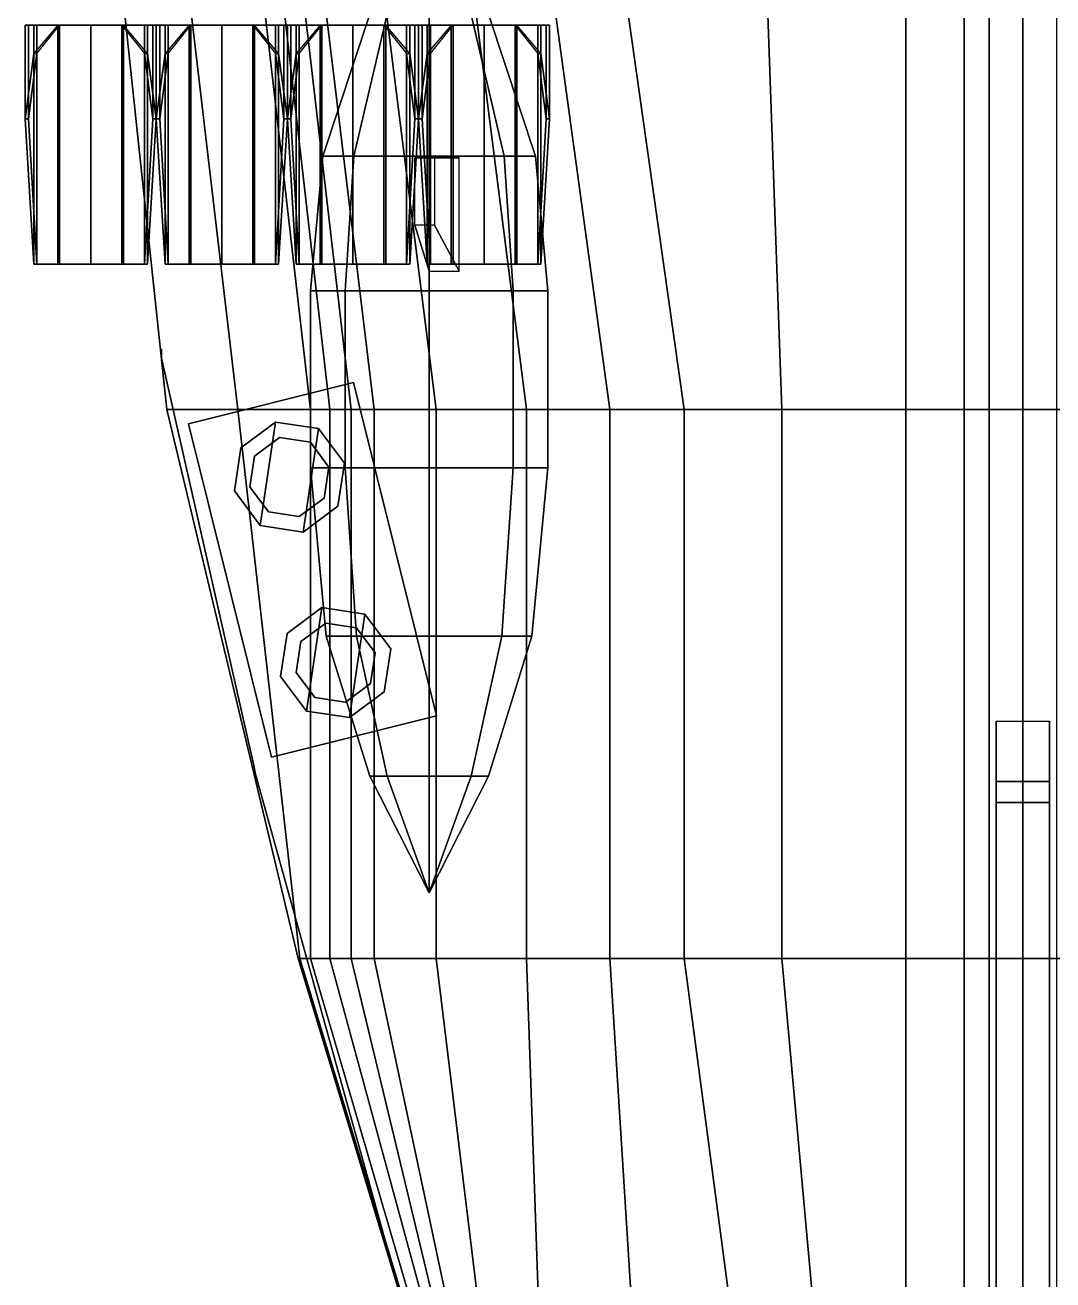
# Model space of a CAD drawing. Header units: millimetres. Extents: x -12 to 12, y -117 to 93.
# Drawn here: x -5.63 to 0.17, y -82.01 to -74.93 of the extents above; entities that cross this region are included whole.
import ezdxf

# ---------------------------------------------------------------- set-up
doc = ezdxf.new("R2010")
doc.units = ezdxf.units.MM
doc.header["$MEASUREMENT"] = 0
for name, color, linetype in [('railings', 6, 'Continuous'), ('supersctucture', 3, 'Continuous'), ('turret', 2, 'Continuous')]:
    doc.layers.add(name, color=color, linetype=linetype)

msp = doc.modelspace()

# ---------------------------------------------------------------- linework, layer by layer
for points in [[(-5.49, -70.89, 4.2), (-5.16, -70.89, 2.25), (-4.43, -77.1, 2.25), (-4.83, -77.1, 4.25)], [(-5.16, -70.89, 2.25), (-4.73, -70.89, 0.95), (-4.02, -77.1, 0.95), (-4.43, -77.1, 2.25)], [(-4.73, -70.89, 0.95), (-4.62, -70.89, 0.7), (-3.91, -77.1, 0.7), (-4.02, -77.1, 0.95)], [(-4.62, -70.89, 0.7), (-4.51, -70.89, 0.39), (-3.79, -77.1, 0.39), (-3.91, -77.1, 0.7)], [(-4.51, -70.89, 0.39), (-4.41, -70.89, 0.14), (-3.66, -77.1, 0.14), (-3.79, -77.1, 0.39)], [(-4.41, -70.89, 0.14), (-4.09, -70.89, -0.54), (-3.31, -77.1, -0.54), (-3.66, -77.1, 0.14)], [(-4.09, -70.89, -0.54), (-3.59, -70.89, -1.38), (-2.8, -77.1, -1.38), (-3.31, -77.1, -0.54)], [(-3.59, -70.89, -1.38), (-3.18, -70.89, -2.03), (-2.33, -77.1, -2.03), (-2.8, -77.1, -1.38)], [(-3.18, -70.89, -2.03), (-2.79, -70.89, -2.5), (-1.91, -77.1, -2.5), (-2.33, -77.1, -2.03)], [(-2.79, -70.89, -2.5), (-1.58, -70.89, -3.68), (-1.36, -77.1, -3.06), (-1.91, -77.1, -2.5)], [(-1.58, -70.89, -3.68), (-0.66, -70.89, -4.24), (-0.66, -77.1, -3.62), (-1.36, -77.1, -3.06)], [(-0.66, -70.89, -4.24), (-0.33, -70.89, -4.6), (-0.33, -77.1, -3.84), (-0.66, -77.1, -3.62)], [(-0.33, -70.89, -4.6), (-0.19, -70.89, -5.23), (-0.19, -77.1, -3.93), (-0.33, -77.1, -3.84)], [(0, -77.1, -3.99), (-0.19, -77.1, -3.93), (-0.19, -70.89, -5.23), (0, -70.89, -7.11)], [(0, -70.89, -7.11), (0.19, -70.89, -5.23), (0.19, -77.1, -3.93), (0, -77.1, -3.99)], [(-3.5268, -74.61, -3.6032), (-3.6, -74.61, -3.78), (-3.95, -75.67, -3.78), (-3.7743, -75.67, -3.3557)], [(-3.6, -74.61, -3.78), (-3.5268, -74.61, -3.9568), (-3.7743, -75.67, -4.2043), (-3.95, -75.67, -3.78)], [(-3.35, -74.61, -3.53), (-3.5268, -74.61, -3.6032), (-3.7743, -75.67, -3.3557), (-3.35, -75.67, -3.18)], [(-3.5268, -74.61, -3.9568), (-3.35, -74.61, -4.03), (-3.35, -75.67, -4.38), (-3.7743, -75.67, -4.2043)], [(-3.1732, -74.61, -3.6032), (-3.35, -74.61, -3.53), (-3.35, -75.67, -3.18), (-2.9257, -75.67, -3.3557)], [(-3.35, -74.61, -4.03), (-3.1732, -74.61, -3.9568), (-2.9257, -75.67, -4.2043), (-3.35, -75.67, -4.38)], [(-3.1, -74.61, -3.78), (-3.1732, -74.61, -3.6032), (-2.9257, -75.67, -3.3557), (-2.75, -75.67, -3.78)], [(-3.1732, -74.61, -3.9568), (-3.1, -74.61, -3.78), (-2.75, -75.67, -3.78), (-2.9257, -75.67, -4.2043)], [(-3.7743, -75.67, -3.3557), (-3.95, -75.67, -3.78), (-4.02, -76.43, -3.78), (-3.8238, -76.43, -3.3062)], [(-3.95, -75.67, -3.78), (-3.7743, -75.67, -4.2043), (-3.8238, -76.43, -4.2538), (-4.02, -76.43, -3.78)], [(-3.35, -75.67, -3.18), (-3.7743, -75.67, -3.3557), (-3.8238, -76.43, -3.3062), (-3.35, -76.43, -3.11)], [(-3.7743, -75.67, -4.2043), (-3.35, -75.67, -4.38), (-3.35, -76.43, -4.45), (-3.8238, -76.43, -4.2538)], [(-3.43, -75.68, -0.46), (-3.35, -75.68, -3.11), (-3.35, -76.32, -3.11), (-3.43, -76.06, -0.46)], [(-3.32, -75.68, -0.46), (-3.18, -75.68, -3.18), (-3.35, -75.68, -3.11), (-3.43, -75.68, -0.46)], [(-2.9257, -75.67, -3.3557), (-3.35, -75.67, -3.18), (-3.35, -76.43, -3.11), (-2.8762, -76.43, -3.3062)], [(-3.35, -75.67, -4.38), (-2.9257, -75.67, -4.2043), (-2.8762, -76.43, -4.2538), (-3.35, -76.43, -4.45)], [(-3.18, -76.32, -3.18), (-3.18, -75.68, -3.18), (-3.32, -75.68, -0.46), (-3.32, -76.06, -0.46)], [(-2.75, -75.67, -3.78), (-2.9257, -75.67, -3.3557), (-2.8762, -76.43, -3.3062), (-2.68, -76.43, -3.78)], [(-2.9257, -75.67, -4.2043), (-2.75, -75.67, -3.78), (-2.68, -76.43, -3.78), (-2.8762, -76.43, -4.2538)], [(-3.43, -76.06, -0.46), (-3.35, -76.32, -3.11), (-3.18, -76.32, -3.18), (-3.32, -76.06, -0.46)], [(-3.8238, -76.43, -3.3062), (-4.02, -76.43, -3.78), (-4.02, -77.43, -3.78), (-3.8238, -77.43, -3.3062)], [(-4.02, -76.43, -3.78), (-3.8238, -76.43, -4.2538), (-3.8238, -77.43, -4.2538), (-4.02, -77.43, -3.78)], [(-3.35, -76.43, -3.11), (-3.8238, -76.43, -3.3062), (-3.8238, -77.43, -3.3062), (-3.35, -77.43, -3.11)], [(-3.8238, -76.43, -4.2538), (-3.35, -76.43, -4.45), (-3.35, -77.43, -4.45), (-3.8238, -77.43, -4.2538)], [(-2.8762, -76.43, -3.3062), (-3.35, -76.43, -3.11), (-3.35, -77.43, -3.11), (-2.8762, -77.43, -3.3062)], [(-3.35, -76.43, -4.45), (-2.8762, -76.43, -4.2538), (-2.8762, -77.43, -4.2538), (-3.35, -77.43, -4.45)], [(-2.68, -76.43, -3.78), (-2.8762, -76.43, -3.3062), (-2.8762, -77.43, -3.3062), (-2.68, -77.43, -3.78)], [(-2.8762, -76.43, -4.2538), (-2.68, -76.43, -3.78), (-2.68, -77.43, -3.78), (-2.8762, -77.43, -4.2538)], [(-3.3076, -78.8306, 4.35), (-3.777, -76.9482, 4.35), (-4.7085, -77.1805, 4.35), (-4.2391, -79.0629, 4.35)], [(-3.777, -76.9482, 4.35), (-3.777, -76.9482, 4.25), (-4.7085, -77.1805, 4.25), (-4.7085, -77.1805, 4.35)], [(-3.3076, -78.8306, 4.25), (-3.777, -76.9482, 4.25), (-3.777, -76.9482, 4.35), (-3.3076, -78.8306, 4.35)], [(-4.83, -77.1, 4.25), (-4.43, -77.1, 2.25), (-4.08, -80.2, 3.84), (-4.09, -80.2, 4.28)], [(-4.43, -77.1, 2.25), (-4.02, -77.1, 0.95), (-4.02, -80.2, 3.49), (-4.08, -80.2, 3.84)], [(-4.02, -77.1, 0.95), (-3.91, -77.1, 0.7), (-3.91, -80.2, 2.96), (-4.02, -80.2, 3.49)], [(-3.91, -77.1, 0.7), (-3.79, -77.1, 0.39), (-3.79, -80.2, 2.52), (-3.91, -80.2, 2.96)], [(-3.79, -77.1, 0.39), (-3.66, -77.1, 0.14), (-3.66, -80.2, 1.99), (-3.79, -80.2, 2.52)], [(-3.66, -77.1, 0.14), (-3.31, -77.1, -0.54), (-3.31, -80.2, 1), (-3.66, -80.2, 1.99)], [(-3.31, -77.1, -0.54), (-2.8, -77.1, -1.38), (-2.8, -80.2, -0.11), (-3.31, -80.2, 1)], [(-2.8, -77.1, -1.38), (-2.33, -77.1, -2.03), (-2.33, -80.2, -0.86), (-2.8, -80.2, -0.11)], [(-2.33, -77.1, -2.03), (-1.91, -77.1, -2.5), (-1.91, -80.2, -1.5), (-2.33, -80.2, -0.86)], [(-1.91, -77.1, -2.5), (-1.36, -77.1, -3.06), (-1.36, -80.2, -2.02), (-1.91, -80.2, -1.5)], [(-1.36, -77.1, -3.06), (-0.66, -77.1, -3.62), (-0.66, -80.2, -2.57), (-1.36, -80.2, -2.02)], [(-0.66, -77.1, -3.62), (-0.33, -77.1, -3.84), (-0.33, -80.2, -2.76), (-0.66, -80.2, -2.57)], [(-0.33, -77.1, -3.84), (-0.19, -77.1, -3.93), (-0.19, -80.2, -2.83), (-0.33, -80.2, -2.76)], [(0, -80.2, -2.85), (-0.19, -80.2, -2.83), (-0.19, -77.1, -3.93), (0, -77.1, -3.99)], [(0, -77.1, -3.99), (0.19, -77.1, -3.93), (0.19, -80.2, -2.83), (0, -80.2, -2.85)], [(-4.7085, -77.1805, 4.35), (-4.7085, -77.1805, 4.25), (-4.2391, -79.0629, 4.25), (-4.2391, -79.0629, 4.35)], [(-4.413, -77.3168, 4.93), (-4.4492, -77.559, 4.93), (-4.3035, -77.7559, 4.93), (-4.2161, -77.1711, 4.93)], [(-4.2161, -77.1711, 4.83), (-4.413, -77.3168, 4.83), (-4.413, -77.3168, 4.93), (-4.2161, -77.1711, 4.93)], [(-4.2161, -77.1711, 4.93), (-4.3035, -77.7559, 4.93), (-4.0613, -77.7921, 4.93), (-3.9739, -77.2073, 4.93)], [(-3.9739, -77.2073, 4.83), (-4.2161, -77.1711, 4.83), (-4.2161, -77.1711, 4.93), (-3.9739, -77.2073, 4.93)], [(-3.9739, -77.2073, 4.93), (-4.0613, -77.7921, 4.93), (-3.8644, -77.6464, 4.93), (-3.8282, -77.4042, 4.93)], [(-3.8282, -77.4042, 4.83), (-3.9739, -77.2073, 4.83), (-3.9739, -77.2073, 4.93), (-3.8282, -77.4042, 4.93)], [(-4.1943, -77.2584, 4.35), (-4.3358, -77.3631, 4.35), (-4.3358, -77.3631, 4.83), (-4.1943, -77.2584, 4.83)], [(-4.0202, -77.2844, 4.35), (-4.1943, -77.2584, 4.35), (-4.1943, -77.2584, 4.83), (-4.0202, -77.2844, 4.83)], [(-3.9155, -77.4259, 4.35), (-4.0202, -77.2844, 4.35), (-4.0202, -77.2844, 4.83), (-3.9155, -77.4259, 4.83)], [(-4.413, -77.3168, 4.83), (-4.4492, -77.559, 4.83), (-4.4492, -77.559, 4.93), (-4.413, -77.3168, 4.93)], [(-4.3358, -77.3631, 4.35), (-4.3619, -77.5372, 4.35), (-4.3619, -77.5372, 4.83), (-4.3358, -77.3631, 4.83)], [(-3.9302, -78.38, -3.78), (-4.02, -77.43, -3.78), (-3.8238, -77.43, -4.2538), (-3.7603, -78.38, -4.1903)], [(-3.7603, -78.38, -3.3697), (-3.8238, -77.43, -3.3062), (-4.02, -77.43, -3.78), (-3.9302, -78.38, -3.78)], [(-3.9415, -77.6, 4.35), (-3.9155, -77.4259, 4.35), (-3.9155, -77.4259, 4.83), (-3.9415, -77.6, 4.83)], [(-3.8644, -77.6464, 4.83), (-3.8282, -77.4042, 4.83), (-3.8282, -77.4042, 4.93), (-3.8644, -77.6464, 4.93)], [(-3.7603, -78.38, -4.1903), (-3.8238, -77.43, -4.2538), (-3.35, -77.43, -4.45), (-3.35, -78.38, -4.3602)], [(-3.35, -78.38, -3.1998), (-3.35, -77.43, -3.11), (-3.8238, -77.43, -3.3062), (-3.7603, -78.38, -3.3697)], [(-3.35, -78.38, -4.3602), (-3.35, -77.43, -4.45), (-2.8762, -77.43, -4.2538), (-2.9397, -78.38, -4.1903)], [(-2.9397, -78.38, -3.3697), (-2.8762, -77.43, -3.3062), (-3.35, -77.43, -3.11), (-3.35, -78.38, -3.1998)], [(-2.9397, -78.38, -4.1903), (-2.8762, -77.43, -4.2538), (-2.68, -77.43, -3.78), (-2.7698, -78.38, -3.78)], [(-2.7698, -78.38, -3.78), (-2.68, -77.43, -3.78), (-2.8762, -77.43, -3.3062), (-2.9397, -78.38, -3.3697)], [(-4.4492, -77.559, 4.83), (-4.3035, -77.7559, 4.83), (-4.3035, -77.7559, 4.93), (-4.4492, -77.559, 4.93)], [(-4.3619, -77.5372, 4.35), (-4.2571, -77.6787, 4.35), (-4.2571, -77.6787, 4.83), (-4.3619, -77.5372, 4.83)], [(-4.083, -77.7048, 4.35), (-3.9415, -77.6, 4.35), (-3.9415, -77.6, 4.83), (-4.083, -77.7048, 4.83)], [(-4.2571, -77.6787, 4.35), (-4.083, -77.7048, 4.35), (-4.083, -77.7048, 4.83), (-4.2571, -77.6787, 4.83)], [(-4.0613, -77.7921, 4.83), (-3.8644, -77.6464, 4.83), (-3.8644, -77.6464, 4.93), (-4.0613, -77.7921, 4.93)], [(-4.3035, -77.7559, 4.83), (-4.0613, -77.7921, 4.83), (-4.0613, -77.7921, 4.93), (-4.3035, -77.7559, 4.93)], [(-4.1517, -78.3647, 4.93), (-4.1879, -78.6069, 4.93), (-4.0422, -78.8038, 4.93), (-3.9548, -78.219, 4.93)], [(-3.9548, -78.219, 4.83), (-4.1517, -78.3647, 4.83), (-4.1517, -78.3647, 4.93), (-3.9548, -78.219, 4.93)], [(-3.9548, -78.219, 4.93), (-4.0422, -78.8038, 4.93), (-3.8, -78.84, 4.93), (-3.7126, -78.2552, 4.93)], [(-3.7126, -78.2552, 4.83), (-3.9548, -78.219, 4.83), (-3.9548, -78.219, 4.93), (-3.7126, -78.2552, 4.93)], [(-3.7126, -78.2552, 4.93), (-3.8, -78.84, 4.93), (-3.6031, -78.6943, 4.93), (-3.5669, -78.4521, 4.93)], [(-3.5669, -78.4521, 4.83), (-3.7126, -78.2552, 4.83), (-3.7126, -78.2552, 4.93), (-3.5669, -78.4521, 4.93)], [(-3.9331, -78.3063, 4.35), (-4.0746, -78.411, 4.35), (-4.0746, -78.411, 4.83), (-3.9331, -78.3063, 4.83)], [(-3.759, -78.3324, 4.35), (-3.9331, -78.3063, 4.35), (-3.9331, -78.3063, 4.83), (-3.759, -78.3324, 4.83)], [(-3.6542, -78.4739, 4.35), (-3.759, -78.3324, 4.35), (-3.759, -78.3324, 4.83), (-3.6542, -78.4739, 4.83)], [(-4.1517, -78.3647, 4.83), (-4.1879, -78.6069, 4.83), (-4.1879, -78.6069, 4.93), (-4.1517, -78.3647, 4.93)], [(-4.0746, -78.411, 4.35), (-4.1006, -78.5851, 4.35), (-4.1006, -78.5851, 4.83), (-4.0746, -78.411, 4.83)], [(-3.685, -79.17, -3.78), (-3.9302, -78.38, -3.78), (-3.7603, -78.38, -4.1903), (-3.5869, -79.17, -4.0169)], [(-3.5869, -79.17, -3.5431), (-3.7603, -78.38, -3.3697), (-3.9302, -78.38, -3.78), (-3.685, -79.17, -3.78)], [(-3.5869, -79.17, -4.0169), (-3.7603, -78.38, -4.1903), (-3.35, -78.38, -4.3602), (-3.35, -79.17, -4.115)], [(-3.35, -79.17, -3.445), (-3.35, -78.38, -3.1998), (-3.7603, -78.38, -3.3697), (-3.5869, -79.17, -3.5431)], [(-3.35, -79.17, -4.115), (-3.35, -78.38, -4.3602), (-2.9397, -78.38, -4.1903), (-3.1131, -79.17, -4.0169)], [(-3.1131, -79.17, -3.5431), (-2.9397, -78.38, -3.3697), (-3.35, -78.38, -3.1998), (-3.35, -79.17, -3.445)], [(-3.1131, -79.17, -4.0169), (-2.9397, -78.38, -4.1903), (-2.7698, -78.38, -3.78), (-3.015, -79.17, -3.78)], [(-3.015, -79.17, -3.78), (-2.7698, -78.38, -3.78), (-2.9397, -78.38, -3.3697), (-3.1131, -79.17, -3.5431)], [(-3.6803, -78.648, 4.35), (-3.6542, -78.4739, 4.35), (-3.6542, -78.4739, 4.83), (-3.6803, -78.648, 4.83)], [(-3.6031, -78.6943, 4.83), (-3.5669, -78.4521, 4.83), (-3.5669, -78.4521, 4.93), (-3.6031, -78.6943, 4.93)], [(-4.1879, -78.6069, 4.83), (-4.0422, -78.8038, 4.83), (-4.0422, -78.8038, 4.93), (-4.1879, -78.6069, 4.93)], [(-4.1006, -78.5851, 4.35), (-3.9959, -78.7267, 4.35), (-3.9959, -78.7267, 4.83), (-4.1006, -78.5851, 4.83)], [(-3.8218, -78.7527, 4.35), (-3.6803, -78.648, 4.35), (-3.6803, -78.648, 4.83), (-3.8218, -78.7527, 4.83)], [(-3.8, -78.84, 4.83), (-3.6031, -78.6943, 4.83), (-3.6031, -78.6943, 4.93), (-3.8, -78.84, 4.93)], [(-3.9959, -78.7267, 4.35), (-3.8218, -78.7527, 4.35), (-3.8218, -78.7527, 4.83), (-3.9959, -78.7267, 4.83)], [(-4.2391, -79.0629, 4.35), (-4.2391, -79.0629, 4.25), (-3.3076, -78.8306, 4.25), (-3.3076, -78.8306, 4.35)], [(-4.0422, -78.8038, 4.83), (-3.8, -78.84, 4.83), (-3.8, -78.84, 4.93), (-4.0422, -78.8038, 4.93)], [(-0.15, -78.86, -3.36), (-0.15, -79.2, -5.42), (-0.15, -84.54, -5.45), (-0.15, -84.99, -1.73)], [(0.15, -78.86, -3.36), (0.15, -79.2, -5.42), (-0.15, -79.2, -5.42), (-0.15, -78.86, -3.36)], [(0.15, -84.54, -5.45), (0.15, -79.2, -5.42), (0.15, -78.86, -3.36), (0.15, -84.99, -1.73)], [(-3.35, -79.83, -3.78), (-3.685, -79.17, -3.78), (-3.5869, -79.17, -4.0169), (-3.35, -79.83, -3.78)], [(-3.35, -79.83, -3.78), (-3.5869, -79.17, -3.5431), (-3.685, -79.17, -3.78), (-3.35, -79.83, -3.78)], [(-3.35, -79.83, -3.78), (-3.5869, -79.17, -4.0169), (-3.35, -79.17, -4.115), (-3.35, -79.83, -3.78)], [(-3.35, -79.83, -3.78), (-3.35, -79.17, -3.445), (-3.5869, -79.17, -3.5431), (-3.35, -79.83, -3.78)], [(-3.35, -79.83, -3.78), (-3.35, -79.17, -4.115), (-3.1131, -79.17, -4.0169), (-3.35, -79.83, -3.78)], [(-3.35, -79.83, -3.78), (-3.1131, -79.17, -4.0169), (-3.015, -79.17, -3.78), (-3.35, -79.83, -3.78)], [(-3.35, -79.83, -3.78), (-3.015, -79.17, -3.78), (-3.1131, -79.17, -3.5431), (-3.35, -79.83, -3.78)], [(-3.35, -79.83, -3.78), (-3.1131, -79.17, -3.5431), (-3.35, -79.17, -3.445), (-3.35, -79.83, -3.78)], [(-0.15, -79.2, -5.42), (-0.15, -79.32, -5.58), (-0.15, -84.37, -5.62), (-0.15, -84.54, -5.45)], [(0.15, -79.2, -5.42), (0.15, -79.32, -5.58), (-0.15, -79.32, -5.58), (-0.15, -79.2, -5.42)], [(0.15, -84.37, -5.62), (0.15, -79.32, -5.58), (0.15, -79.2, -5.42), (0.15, -84.54, -5.45)], [(-0.15, -84.37, -5.62), (-0.15, -79.32, -5.58), (0.15, -79.32, -5.58), (0.15, -84.37, -5.62)], [(-4.09, -80.2, 4.28), (-4.08, -80.2, 3.84), (-3.21, -83.07, 3.96), (-3.22, -83.07, 4.29)], [(-4.08, -80.2, 3.84), (-4.02, -80.2, 3.49), (-3.18, -83.07, 3.73), (-3.21, -83.07, 3.96)], [(-4.02, -80.2, 3.49), (-3.91, -80.2, 2.96), (-3.13, -83.07, 3.55), (-3.18, -83.07, 3.73)], [(-3.91, -80.2, 2.96), (-3.79, -80.2, 2.52), (-3.1, -83.07, 3.27), (-3.13, -83.07, 3.55)], [(-3.79, -80.2, 2.52), (-3.66, -80.2, 1.99), (-3.05, -83.07, 2.97), (-3.1, -83.07, 3.27)], [(-3.66, -80.2, 1.99), (-3.31, -80.2, 1), (-2.96, -83.07, 2.56), (-3.05, -83.07, 2.97)], [(-3.31, -80.2, 1), (-2.8, -80.2, -0.11), (-2.7, -83.07, 1.67), (-2.96, -83.07, 2.56)], [(-2.8, -80.2, -0.11), (-2.33, -80.2, -0.86), (-2.15, -83.07, 0.26), (-2.7, -83.07, 1.67)], [(-2.33, -80.2, -0.86), (-1.91, -80.2, -1.5), (-1.53, -83.07, -0.86), (-2.15, -83.07, 0.26)], [(-1.91, -80.2, -1.5), (-1.36, -80.2, -2.02), (-1.1, -83.07, -1.39), (-1.53, -83.07, -0.86)], [(-1.36, -80.2, -2.02), (-0.66, -80.2, -2.57), (-0.66, -83.07, -1.77), (-1.1, -83.07, -1.39)], [(-0.66, -80.2, -2.57), (-0.33, -80.2, -2.76), (-0.33, -83.07, -2.02), (-0.66, -83.07, -1.77)], [(-0.33, -80.2, -2.76), (-0.19, -80.2, -2.83), (-0.19, -83.07, -2.11), (-0.33, -83.07, -2.02)], [(0, -83.07, -2.2), (-0.19, -83.07, -2.11), (-0.19, -80.2, -2.83), (0, -80.2, -2.85)], [(0, -80.2, -2.85), (0.19, -80.2, -2.83), (0.19, -83.07, -2.11), (0, -83.07, -2.2)]]:
    msp.add_3dface(points)
at = {"layer": 'railings'}
for points in [[(-4.86, -76.81, 5.42), (-4.86, -76.76, 5.42), (-4.86, -76.76, 4.24), (-4.86, -76.81, 4.24)], [(-4.86, -76.81, 4.24), (-4.86, -76.76, 4.24), (-4.86, -76.76, 5.42), (-4.86, -76.81, 5.42)], [(-4.34, -79.11, 5.39), (-4.34, -79.11, 5.44), (-4.86, -76.81, 5.42), (-4.86, -76.81, 5.37)], [(-4.86, -76.81, 5.37), (-4.86, -76.81, 5.42), (-4.34, -79.11, 5.44), (-4.34, -79.11, 5.39)], [(-4.86, -76.81, 4.85), (-4.86, -76.81, 4.9), (-4.34, -79.11, 4.92), (-4.34, -79.11, 4.87)], [(-4.34, -79.11, 4.87), (-4.34, -79.11, 4.92), (-4.86, -76.81, 4.9), (-4.86, -76.81, 4.85)], [(-4.33, -79.16, 5.44), (-4.34, -79.11, 5.44), (-4.34, -79.11, 4.26), (-4.33, -79.16, 4.26)], [(-4.33, -79.16, 4.26), (-4.34, -79.11, 4.26), (-4.34, -79.11, 5.44), (-4.33, -79.16, 5.44)], [(-3.54, -82, 5.41), (-3.54, -82, 5.46), (-4.33, -79.16, 5.44), (-4.33, -79.16, 5.39)], [(-4.33, -79.16, 5.39), (-4.33, -79.16, 5.44), (-3.54, -82, 5.46), (-3.54, -82, 5.41)], [(-4.33, -79.16, 4.87), (-4.33, -79.16, 4.92), (-3.54, -82, 4.94), (-3.54, -82, 4.89)], [(-3.54, -82, 4.89), (-3.54, -82, 4.94), (-4.33, -79.16, 4.92), (-4.33, -79.16, 4.87)], [(-3.52, -82.05, 5.46), (-3.54, -82, 5.46), (-3.54, -82, 4.28), (-3.52, -82.05, 4.28)], [(-3.52, -82.05, 4.28), (-3.54, -82, 4.28), (-3.54, -82, 5.46), (-3.52, -82.05, 5.46)]]:
    msp.add_3dface(points, dxfattribs=at)
at = {"layer": 'supersctucture'}
for points in [[(-5.49, -70.89, 4.2), (-4.83, -77.1, 4.25), (4.83, -77.1, 4.25), (5.49, -70.89, 4.2)], [(-4.83, -77.1, 4.25), (-4.09, -80.2, 4.28), (4.09, -80.2, 4.28), (4.83, -77.1, 4.25)], [(-4.09, -80.2, 4.28), (-3.22, -83.07, 4.29), (3.22, -83.07, 4.29), (4.09, -80.2, 4.28)]]:
    msp.add_3dface(points, dxfattribs=at)
at = {"layer": 'turret'}
for points in [[(-5.63, -75.46, 5), (-5.5804, -76.28, 5.185), (-5.5804, -74.93, 5.185), (-5.63, -74.93, 5)], [(-5.5804, -75.09, 4.815), (-5.63, -75.46, 5), (-5.63, -74.93, 5), (-5.5804, -74.93, 4.815)], [(-5.5631, -76.28, 5.175), (-5.61, -75.46, 5), (-5.61, -74.93, 5), (-5.5631, -74.93, 5.175)], [(-5.61, -75.46, 5), (-5.5631, -75.09, 4.825), (-5.5631, -74.93, 4.825), (-5.61, -74.93, 5)], [(-5.5804, -76.28, 5.185), (-5.445, -76.28, 5.3204), (-5.445, -74.93, 5.3204), (-5.5804, -74.93, 5.185)], [(-5.445, -74.93, 4.6796), (-5.5804, -75.09, 4.815), (-5.5804, -74.93, 4.815), (-5.445, -74.93, 4.6796)], [(-5.435, -76.28, 5.3031), (-5.5631, -76.28, 5.175), (-5.5631, -74.93, 5.175), (-5.435, -74.93, 5.3031)], [(-5.5631, -75.09, 4.825), (-5.435, -74.93, 4.6969), (-5.435, -74.93, 4.6969), (-5.5631, -74.93, 4.825)], [(-5.445, -76.28, 5.3204), (-5.26, -76.28, 5.37), (-5.26, -74.93, 5.37), (-5.445, -74.93, 5.3204)], [(-5.26, -76.28, 5.35), (-5.435, -76.28, 5.3031), (-5.435, -74.93, 5.3031), (-5.26, -74.93, 5.35)], [(-5.26, -76.28, 5.37), (-5.075, -76.28, 5.3204), (-5.075, -74.93, 5.3204), (-5.26, -74.93, 5.37)], [(-5.085, -76.28, 5.3031), (-5.26, -76.28, 5.35), (-5.26, -74.93, 5.35), (-5.085, -74.93, 5.3031)], [(-4.9569, -76.28, 5.175), (-5.085, -76.28, 5.3031), (-5.085, -74.93, 5.3031), (-4.9569, -74.93, 5.175)], [(-5.085, -74.93, 4.6969), (-4.9569, -75.09, 4.825), (-4.9569, -74.93, 4.825), (-5.085, -74.93, 4.6969)], [(-5.075, -76.28, 5.3204), (-4.9396, -76.28, 5.185), (-4.9396, -74.93, 5.185), (-5.075, -74.93, 5.3204)], [(-4.9396, -75.09, 4.815), (-5.075, -74.93, 4.6796), (-5.075, -74.93, 4.6796), (-4.9396, -74.93, 4.815)], [(-4.91, -75.46, 5), (-4.9569, -76.28, 5.175), (-4.9569, -74.93, 5.175), (-4.91, -74.93, 5)], [(-4.9569, -75.09, 4.825), (-4.91, -75.46, 5), (-4.91, -74.93, 5), (-4.9569, -74.93, 4.825)], [(-4.9396, -76.28, 5.185), (-4.89, -75.46, 5), (-4.89, -74.93, 5), (-4.9396, -74.93, 5.185)], [(-4.89, -75.46, 5), (-4.9396, -75.09, 4.815), (-4.9396, -74.93, 4.815), (-4.89, -74.93, 5)], [(-4.89, -75.46, 5), (-4.8404, -76.28, 5.185), (-4.8404, -74.93, 5.185), (-4.89, -74.93, 5)], [(-4.8404, -75.09, 4.815), (-4.89, -75.46, 5), (-4.89, -74.93, 5), (-4.8404, -74.93, 4.815)], [(-4.8231, -76.28, 5.175), (-4.87, -75.46, 5), (-4.87, -74.93, 5), (-4.8231, -74.93, 5.175)], [(-4.87, -75.46, 5), (-4.8231, -75.09, 4.825), (-4.8231, -74.93, 4.825), (-4.87, -74.93, 5)], [(-4.8404, -76.28, 5.185), (-4.705, -76.28, 5.3204), (-4.705, -74.93, 5.3204), (-4.8404, -74.93, 5.185)], [(-4.705, -74.93, 4.6796), (-4.8404, -75.09, 4.815), (-4.8404, -74.93, 4.815), (-4.705, -74.93, 4.6796)], [(-4.695, -76.28, 5.3031), (-4.8231, -76.28, 5.175), (-4.8231, -74.93, 5.175), (-4.695, -74.93, 5.3031)], [(-4.8231, -75.09, 4.825), (-4.695, -74.93, 4.6969), (-4.695, -74.93, 4.6969), (-4.8231, -74.93, 4.825)], [(-4.705, -76.28, 5.3204), (-4.52, -76.28, 5.37), (-4.52, -74.93, 5.37), (-4.705, -74.93, 5.3204)], [(-4.52, -76.28, 5.35), (-4.695, -76.28, 5.3031), (-4.695, -74.93, 5.3031), (-4.52, -74.93, 5.35)], [(-4.52, -76.28, 5.37), (-4.335, -76.28, 5.3204), (-4.335, -74.93, 5.3204), (-4.52, -74.93, 5.37)], [(-4.345, -76.28, 5.3031), (-4.52, -76.28, 5.35), (-4.52, -74.93, 5.35), (-4.345, -74.93, 5.3031)], [(-4.2169, -76.28, 5.175), (-4.345, -76.28, 5.3031), (-4.345, -74.93, 5.3031), (-4.2169, -74.93, 5.175)], [(-4.345, -74.93, 4.6969), (-4.2169, -75.09, 4.825), (-4.2169, -74.93, 4.825), (-4.345, -74.93, 4.6969)], [(-4.335, -76.28, 5.3204), (-4.1996, -76.28, 5.185), (-4.1996, -74.93, 5.185), (-4.335, -74.93, 5.3204)], [(-4.1996, -75.09, 4.815), (-4.335, -74.93, 4.6796), (-4.335, -74.93, 4.6796), (-4.1996, -74.93, 4.815)], [(-4.17, -75.46, 5), (-4.2169, -76.28, 5.175), (-4.2169, -74.93, 5.175), (-4.17, -74.93, 5)], [(-4.2169, -75.09, 4.825), (-4.17, -75.46, 5), (-4.17, -74.93, 5), (-4.2169, -74.93, 4.825)], [(-4.1996, -76.28, 5.185), (-4.15, -75.46, 5), (-4.15, -74.93, 5), (-4.1996, -74.93, 5.185)], [(-4.15, -75.46, 5), (-4.1996, -75.09, 4.815), (-4.1996, -74.93, 4.815), (-4.15, -74.93, 5)], [(-4.15, -75.46, 5), (-4.1004, -76.28, 5.185), (-4.1004, -74.93, 5.185), (-4.15, -74.93, 5)], [(-4.1004, -75.09, 4.815), (-4.15, -75.46, 5), (-4.15, -74.93, 5), (-4.1004, -74.93, 4.815)], [(-4.0831, -76.28, 5.175), (-4.13, -75.46, 5), (-4.13, -74.93, 5), (-4.0831, -74.93, 5.175)], [(-4.13, -75.46, 5), (-4.0831, -75.09, 4.825), (-4.0831, -74.93, 4.825), (-4.13, -74.93, 5)], [(-4.1004, -76.28, 5.185), (-3.965, -76.28, 5.3204), (-3.965, -74.93, 5.3204), (-4.1004, -74.93, 5.185)], [(-3.965, -74.93, 4.6796), (-4.1004, -75.09, 4.815), (-4.1004, -74.93, 4.815), (-3.965, -74.93, 4.6796)], [(-3.955, -76.28, 5.3031), (-4.0831, -76.28, 5.175), (-4.0831, -74.93, 5.175), (-3.955, -74.93, 5.3031)], [(-4.0831, -75.09, 4.825), (-3.955, -74.93, 4.6969), (-3.955, -74.93, 4.6969), (-4.0831, -74.93, 4.825)], [(-3.965, -76.28, 5.3204), (-3.78, -76.28, 5.37), (-3.78, -74.93, 5.37), (-3.965, -74.93, 5.3204)], [(-3.78, -76.28, 5.35), (-3.955, -76.28, 5.3031), (-3.955, -74.93, 5.3031), (-3.78, -74.93, 5.35)], [(-3.78, -76.28, 5.37), (-3.595, -76.28, 5.3204), (-3.595, -74.93, 5.3204), (-3.78, -74.93, 5.37)], [(-3.605, -76.28, 5.3031), (-3.78, -76.28, 5.35), (-3.78, -74.93, 5.35), (-3.605, -74.93, 5.3031)], [(-3.4769, -76.28, 5.175), (-3.605, -76.28, 5.3031), (-3.605, -74.93, 5.3031), (-3.4769, -74.93, 5.175)], [(-3.605, -74.93, 4.6969), (-3.4769, -75.09, 4.825), (-3.4769, -74.93, 4.825), (-3.605, -74.93, 4.6969)], [(-3.595, -76.28, 5.3204), (-3.4596, -76.28, 5.185), (-3.4596, -74.93, 5.185), (-3.595, -74.93, 5.3204)], [(-3.4596, -75.09, 4.815), (-3.595, -74.93, 4.6796), (-3.595, -74.93, 4.6796), (-3.4596, -74.93, 4.815)], [(-3.43, -75.46, 5), (-3.4769, -76.28, 5.175), (-3.4769, -74.93, 5.175), (-3.43, -74.93, 5)], [(-3.4769, -75.09, 4.825), (-3.43, -75.46, 5), (-3.43, -74.93, 5), (-3.4769, -74.93, 4.825)], [(-3.4596, -76.28, 5.185), (-3.41, -75.46, 5), (-3.41, -74.93, 5), (-3.4596, -74.93, 5.185)], [(-3.41, -75.46, 5), (-3.4596, -75.09, 4.815), (-3.4596, -74.93, 4.815), (-3.41, -74.93, 5)], [(-3.3604, -75.09, 4.815), (-3.41, -75.46, 5), (-3.41, -74.93, 5), (-3.3604, -74.93, 4.815)], [(-3.41, -75.46, 5), (-3.3604, -76.28, 5.185), (-3.3604, -74.93, 5.185), (-3.41, -74.93, 5)], [(-3.39, -75.46, 5), (-3.3431, -75.09, 4.825), (-3.3431, -74.93, 4.825), (-3.39, -74.93, 5)], [(-3.3431, -76.28, 5.175), (-3.39, -75.46, 5), (-3.39, -74.93, 5), (-3.3431, -74.93, 5.175)], [(-3.225, -74.93, 4.6796), (-3.3604, -75.09, 4.815), (-3.3604, -74.93, 4.815), (-3.225, -74.93, 4.6796)], [(-3.3604, -76.28, 5.185), (-3.225, -76.28, 5.3204), (-3.225, -74.93, 5.3204), (-3.3604, -74.93, 5.185)], [(-3.3431, -75.09, 4.825), (-3.215, -74.93, 4.6969), (-3.215, -74.93, 4.6969), (-3.3431, -74.93, 4.825)], [(-3.215, -76.28, 5.3031), (-3.3431, -76.28, 5.175), (-3.3431, -74.93, 5.175), (-3.215, -74.93, 5.3031)], [(-3.225, -76.28, 5.3204), (-3.04, -76.28, 5.37), (-3.04, -74.93, 5.37), (-3.225, -74.93, 5.3204)], [(-3.04, -76.28, 5.35), (-3.215, -76.28, 5.3031), (-3.215, -74.93, 5.3031), (-3.04, -74.93, 5.35)], [(-2.865, -76.28, 5.3031), (-3.04, -76.28, 5.35), (-3.04, -74.93, 5.35), (-2.865, -74.93, 5.3031)], [(-3.04, -76.28, 5.37), (-2.855, -76.28, 5.3204), (-2.855, -74.93, 5.3204), (-3.04, -74.93, 5.37)], [(-2.865, -74.93, 4.6969), (-2.7369, -75.09, 4.825), (-2.7369, -74.93, 4.825), (-2.865, -74.93, 4.6969)], [(-2.7369, -76.28, 5.175), (-2.865, -76.28, 5.3031), (-2.865, -74.93, 5.3031), (-2.7369, -74.93, 5.175)], [(-2.7196, -75.09, 4.815), (-2.855, -74.93, 4.6796), (-2.855, -74.93, 4.6796), (-2.7196, -74.93, 4.815)], [(-2.855, -76.28, 5.3204), (-2.7196, -76.28, 5.185), (-2.7196, -74.93, 5.185), (-2.855, -74.93, 5.3204)], [(-2.7369, -75.09, 4.825), (-2.69, -75.46, 5), (-2.69, -74.93, 5), (-2.7369, -74.93, 4.825)], [(-2.69, -75.46, 5), (-2.7369, -76.28, 5.175), (-2.7369, -74.93, 5.175), (-2.69, -74.93, 5)], [(-2.67, -75.46, 5), (-2.7196, -75.09, 4.815), (-2.7196, -74.93, 4.815), (-2.67, -74.93, 5)], [(-2.7196, -76.28, 5.185), (-2.67, -75.46, 5), (-2.67, -74.93, 5), (-2.7196, -74.93, 5.185)], [(-5.5631, -75.09, 4.825), (-5.61, -75.46, 5), (-5.63, -75.46, 5), (-5.5804, -75.09, 4.815)], [(-4.91, -75.46, 5), (-4.9569, -75.09, 4.825), (-4.9396, -75.09, 4.815), (-4.89, -75.46, 5)], [(-4.8231, -75.09, 4.825), (-4.87, -75.46, 5), (-4.89, -75.46, 5), (-4.8404, -75.09, 4.815)], [(-4.17, -75.46, 5), (-4.2169, -75.09, 4.825), (-4.1996, -75.09, 4.815), (-4.15, -75.46, 5)], [(-4.0831, -75.09, 4.825), (-4.13, -75.46, 5), (-4.15, -75.46, 5), (-4.1004, -75.09, 4.815)], [(-3.43, -75.46, 5), (-3.4769, -75.09, 4.825), (-3.4596, -75.09, 4.815), (-3.41, -75.46, 5)], [(-3.3431, -75.09, 4.825), (-3.39, -75.46, 5), (-3.41, -75.46, 5), (-3.3604, -75.09, 4.815)], [(-2.69, -75.46, 5), (-2.7369, -75.09, 4.825), (-2.7196, -75.09, 4.815), (-2.67, -75.46, 5)], [(-5.61, -75.46, 5), (-5.5631, -76.28, 5.175), (-5.5804, -76.28, 5.185), (-5.63, -75.46, 5)], [(-4.9569, -76.28, 5.175), (-4.91, -75.46, 5), (-4.89, -75.46, 5), (-4.9396, -76.28, 5.185)], [(-4.87, -75.46, 5), (-4.8231, -76.28, 5.175), (-4.8404, -76.28, 5.185), (-4.89, -75.46, 5)], [(-4.2169, -76.28, 5.175), (-4.17, -75.46, 5), (-4.15, -75.46, 5), (-4.1996, -76.28, 5.185)], [(-4.13, -75.46, 5), (-4.0831, -76.28, 5.175), (-4.1004, -76.28, 5.185), (-4.15, -75.46, 5)], [(-3.4769, -76.28, 5.175), (-3.43, -75.46, 5), (-3.41, -75.46, 5), (-3.4596, -76.28, 5.185)], [(-3.39, -75.46, 5), (-3.3431, -76.28, 5.175), (-3.3604, -76.28, 5.185), (-3.41, -75.46, 5)], [(-2.7369, -76.28, 5.175), (-2.69, -75.46, 5), (-2.67, -75.46, 5), (-2.7196, -76.28, 5.185)], [(-5.5631, -76.28, 5.175), (-5.435, -76.28, 5.3031), (-5.445, -76.28, 5.3204), (-5.5804, -76.28, 5.185)], [(-5.435, -76.28, 5.3031), (-5.26, -76.28, 5.35), (-5.26, -76.28, 5.37), (-5.445, -76.28, 5.3204)], [(-5.26, -76.28, 5.35), (-5.085, -76.28, 5.3031), (-5.075, -76.28, 5.3204), (-5.26, -76.28, 5.37)], [(-5.085, -76.28, 5.3031), (-4.9569, -76.28, 5.175), (-4.9396, -76.28, 5.185), (-5.075, -76.28, 5.3204)], [(-4.8231, -76.28, 5.175), (-4.695, -76.28, 5.3031), (-4.705, -76.28, 5.3204), (-4.8404, -76.28, 5.185)], [(-4.695, -76.28, 5.3031), (-4.52, -76.28, 5.35), (-4.52, -76.28, 5.37), (-4.705, -76.28, 5.3204)], [(-4.52, -76.28, 5.35), (-4.345, -76.28, 5.3031), (-4.335, -76.28, 5.3204), (-4.52, -76.28, 5.37)], [(-4.345, -76.28, 5.3031), (-4.2169, -76.28, 5.175), (-4.1996, -76.28, 5.185), (-4.335, -76.28, 5.3204)], [(-4.0831, -76.28, 5.175), (-3.955, -76.28, 5.3031), (-3.965, -76.28, 5.3204), (-4.1004, -76.28, 5.185)], [(-3.955, -76.28, 5.3031), (-3.78, -76.28, 5.35), (-3.78, -76.28, 5.37), (-3.965, -76.28, 5.3204)], [(-3.78, -76.28, 5.35), (-3.605, -76.28, 5.3031), (-3.595, -76.28, 5.3204), (-3.78, -76.28, 5.37)], [(-3.605, -76.28, 5.3031), (-3.4769, -76.28, 5.175), (-3.4596, -76.28, 5.185), (-3.595, -76.28, 5.3204)]]:
    msp.add_3dface(points, dxfattribs=at)

doc.saveas('drawing.dxf')
